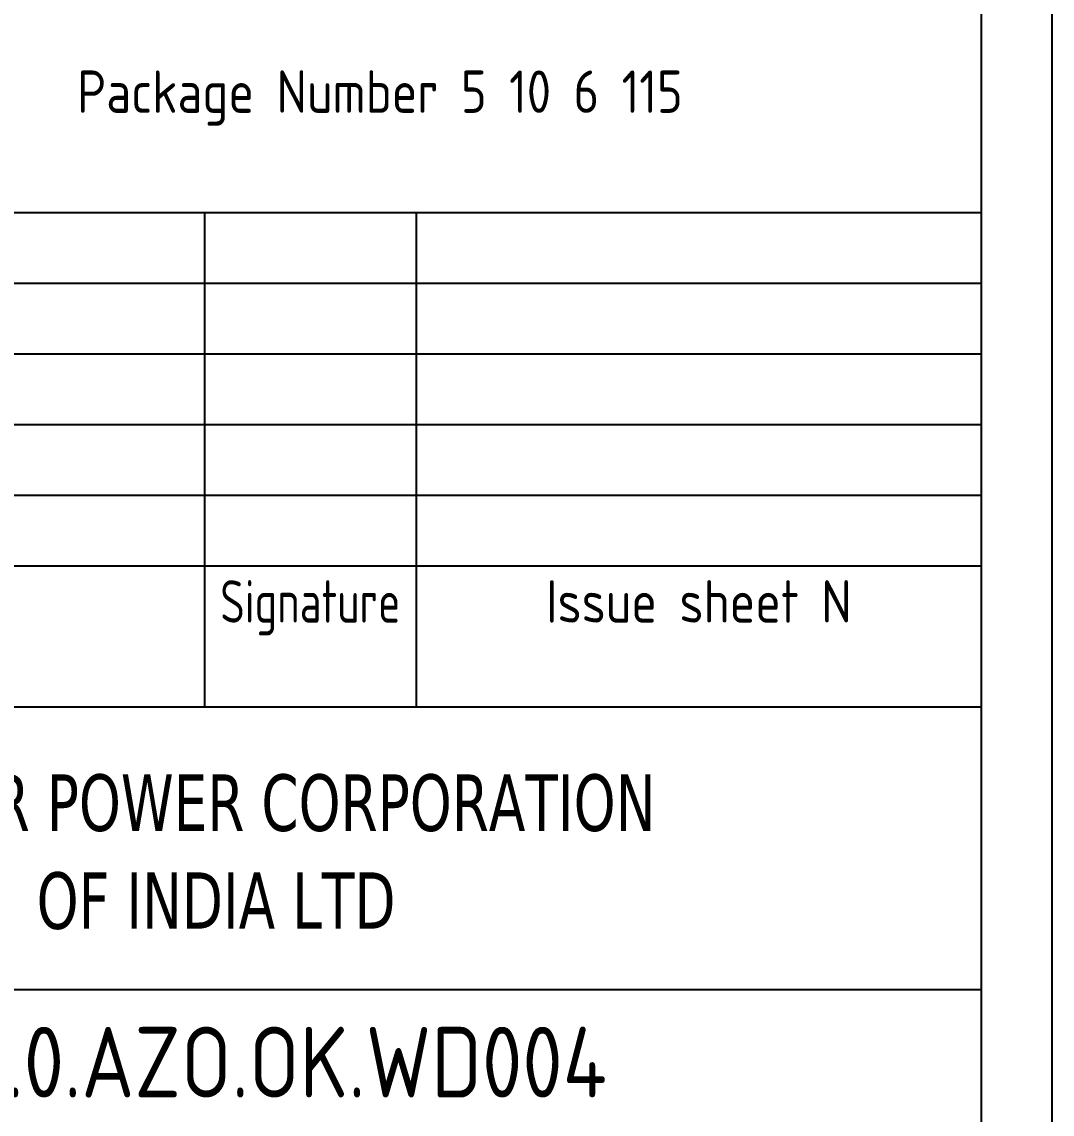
# Model space of a CAD drawing. Header units: millimetres. Extents: x 133356 to 134197, y -259 to 335.
# Drawn here: x 134123.6 to 134196.5, y -187.9 to -110.6 of the extents above; entities that cross this region are included whole.
import ezdxf
from ezdxf.enums import TextEntityAlignment as Align

# ---------------------------------------------------------------- set-up
doc = ezdxf.new("R2010")
doc.units = ezdxf.units.MM
doc.header["$LTSCALE"] = 20
doc.header["$MEASUREMENT"] = 0
doc.layers.add('POST', color=7, linetype='Continuous')
doc.layers.add('TITUL', color=7, linetype='Continuous')
doc.styles.add('Company', font='tahoma.ttf', dxfattribs={"width": 0.8})
doc.styles.add('ROMANS', font='romans.shx', dxfattribs={"width": 0.8})
doc.styles.get("Standard").update_dxf_attribs({"font": 'romans.shx', "width": 0.8})

msp = doc.modelspace()

# ---------------------------------------------------------------- linework, layer by layer
msp.add_line((134196.527, -259.095), (134196.527, 334.905))
at = {"layer": 'TITUL'}
msp.add_line((134196.527, -259.095), (134196.527, 334.905), dxfattribs=at)
msp.add_line((134196.527, -259.095), (134196.527, 334.905), dxfattribs=at)
at = {"layer": 'TITUL', "color": 1}
msp.add_line((134191.527, -254.095), (134191.527, 329.905), dxfattribs=at)
at = {"layer": 'TITUL', "color": 1, "linetype": 'Continuous'}
for p, q in [((134071.527, -124.095), (134191.527, -124.095)), ((134136.527, -124.095), (134136.527, -159.095)), ((134151.527, -124.095), (134151.527, -159.095)), ((134071.527, -149.095), (134191.527, -149.095)), ((134071.527, -159.095), (134191.527, -159.095)), ((133876.527, -179.095), (134191.527, -179.095))]:
    msp.add_line(p, q, dxfattribs=at)
at = {"layer": 'TITUL', "color": 7, "linetype": 'Continuous'}
for p, q in [((134071.527, -129.095), (134191.527, -129.095)), ((134071.527, -134.095), (134191.527, -134.095)), ((134071.527, -139.095), (134191.527, -139.095)), ((134071.527, -144.095), (134191.527, -144.095))]:
    msp.add_line(p, q, dxfattribs=at)

# ---------------------------------------------------------------- texts
at = {"color": 1, "width": 0.8}
msp.add_text('R01.KK56.50UJA.0.AZO.OK.WD004', height=5, dxfattribs=at).set_placement((134082.984, -186.741))
at = {"layer": 'POST', "color": 2, "style": 'ROMANS', "width": 0.8}
msp.add_text('Package Number 5 10 6 115 ', height=3, dxfattribs=at).set_placement((134127.522, -117.037))
at = {"layer": 'TITUL', "color": 2, "style": 'ROMANS'}
for s, width, p in [('Signature', 0.7, (134144.027, -153.127)), ('Issue sheet N', 0.8, (134171.527, -153.127))]:
    msp.add_text(s, height=3, dxfattribs=dict(at, width=width)).set_placement(p, align=Align.CENTER)
at = {"layer": 'TITUL', "color": 1, "lineweight": 70, "style": 'Company', "width": 0.8}
for s, p in [('NUCLEAR POWER CORPORATION', (134137.356, -167.869)), ('OF INDIA LTD', (134137.356, -174.801))]:
    msp.add_text(s, height=4, dxfattribs=at).set_placement(p, align=Align.CENTER)

doc.saveas('drawing.dxf')
